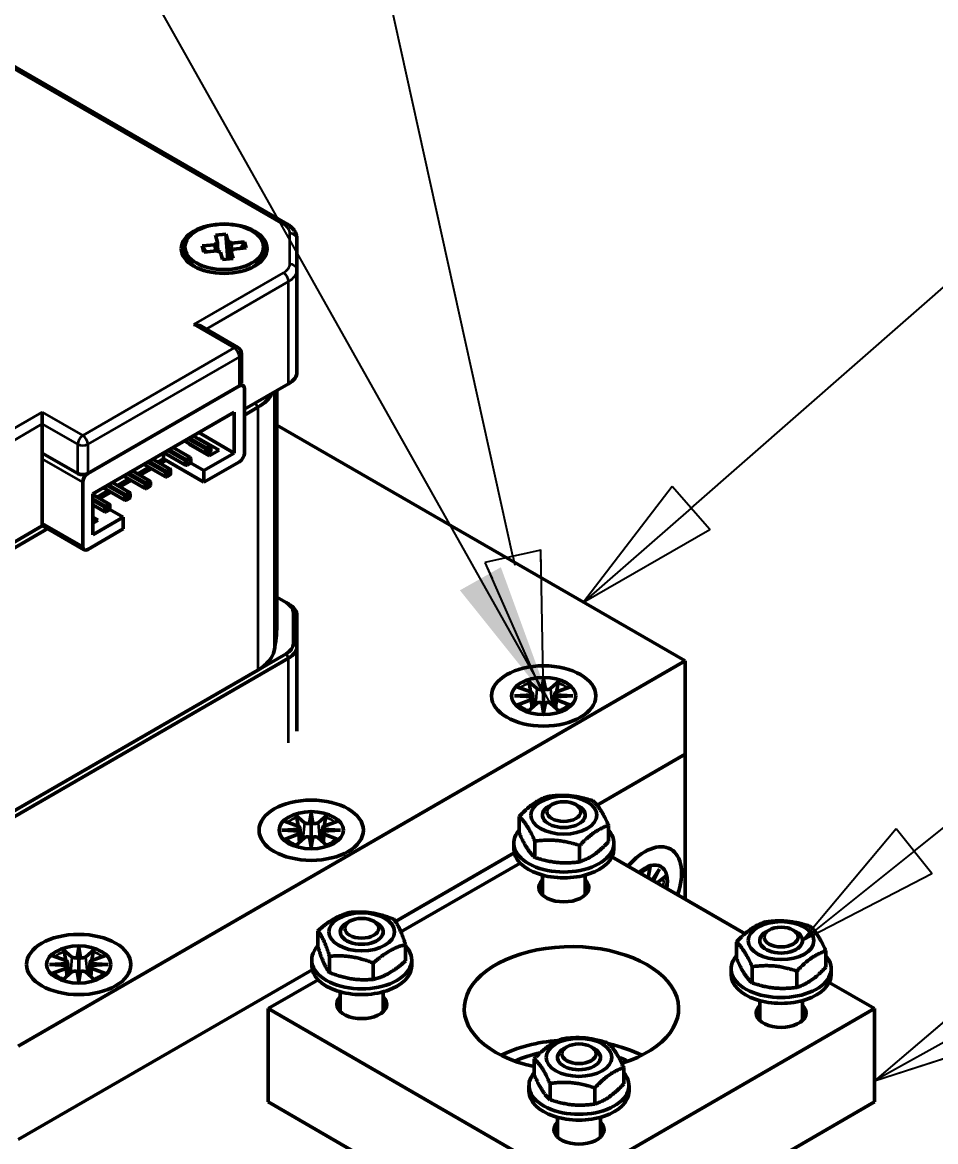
# Model space of a CAD drawing. Header units: millimetres. Extents: x -945 to 1680, y -1981 to 1188.
# Drawn here: x 1024.7 to 1088.6, y 503.5 to 581.8 of the extents above; entities that cross this region are included whole.
import ezdxf

# ---------------------------------------------------------------- set-up
doc = ezdxf.new("R2010")
doc.units = ezdxf.units.MM
doc.header["$LTSCALE"] = 4
for name, color, linetype, lineweight in [('Symbol (ISO)', 7, 'Continuous', 25), ('Visible (ISO)', 7, 'Continuous', 50), ('Visible Narrow (ISO)', 7, 'Continuous', 35)]:
    doc.layers.add(name, color=color, linetype=linetype, lineweight=lineweight)
doc.styles.add('Note Text (ISO)', font='tahoma.ttf')
doc.dimstyles.new('Default - Method 1b (ISO)$7', dxfattribs={"dimscale": 4, "dimtxt": 3.5, "dimasz": 2.5, "dimexe": 3.175, "dimexo": 0, "dimgap": 0.762, "dimtad": 1, "dimtoh": 1, "dimrnd": 1e-08, "dimtxsty": 'Note Text (ISO)', "dimcen": 0.09, "dimdle": 10, "dimclrd": 256, "dimclre": 256, "dimclrt": 256, "dimazin": 2, "dimtfac": 1, "dimtmove": 0, "dimatfit": 3, "dimfxl": 1, "dimtolj": 1, "dimlwd": -1, "dimlwe": -1, "dimarcsym": 0})

# ---------------------------------------------------------------- blocks, each defined once
blk = doc.blocks.new('Balloon5')
at = {"layer": 'Symbol (ISO)'}
for p, q in [((282.334, 154.866), (282.494, 154.866)), ((267.868, 136.961), (278.389, 146.165)), ((282.334, 144.366), (282.494, 144.366)), ((267.539, 137.338), (265.986, 135.315)), ((268.197, 136.585), (267.539, 137.338)), ((267.868, 136.961), (265.986, 135.315)), ((265.986, 135.315), (268.197, 136.585))]:
    blk.add_line(p, q, dxfattribs=at)
at = {"layer": 'Symbol (ISO)', "flags": 128}
blk.add_lwpolyline([(267.539, 137.338), (265.986, 135.315), (268.197, 136.585), (267.539, 137.338)], dxfattribs=at)
at = {"layer": 'Symbol (ISO)'}
for centre, start, end in [((282.334, 149.616), 90, 270), ((282.494, 149.616), 270, 90)]:
    blk.add_arc(centre, 5.25, start, end, dxfattribs=at)
blk.add_solid([(267.539, 137.338), (265.986, 135.315), (268.197, 136.585), (267.539, 137.338)], dxfattribs=at)
at = {"layer": 'Symbol (ISO)', "insert": (282.414, 149.653), "char_height": 3.5, "attachment_point": 5, "style": 'Note Text (ISO)'}
blk.add_mtext('007', dxfattribs=at)
blk = doc.blocks.new('Balloon12')
at = {"layer": 'Symbol (ISO)'}
for p, q in [((289.745, 142.603), (289.905, 142.603)), ((273.262, 128.166), (285.165, 134.8)), ((289.745, 132.103), (289.905, 132.103)), ((273.019, 128.603), (271.078, 126.949)), ((273.505, 127.729), (273.019, 128.603)), ((273.262, 128.166), (271.078, 126.949)), ((271.078, 126.949), (273.505, 127.729))]:
    blk.add_line(p, q, dxfattribs=at)
at = {"layer": 'Symbol (ISO)', "flags": 128}
blk.add_lwpolyline([(273.019, 128.603), (271.078, 126.949), (273.505, 127.729), (273.019, 128.603)], dxfattribs=at)
at = {"layer": 'Symbol (ISO)'}
for centre, start, end in [((289.745, 137.353), 90, 270), ((289.905, 137.353), 270, 90)]:
    blk.add_arc(centre, 5.25, start, end, dxfattribs=at)
blk.add_solid([(273.019, 128.603), (271.078, 126.949), (273.505, 127.729), (273.019, 128.603)], dxfattribs=at)
at = {"layer": 'Symbol (ISO)', "insert": (289.825, 137.39), "char_height": 3.5, "attachment_point": 5, "style": 'Note Text (ISO)'}
blk.add_mtext('006', dxfattribs=at)
blk = doc.blocks.new('Balloon14')
at = {"layer": 'Symbol (ISO)'}
for p, q in [((271.769, 130.962), (289.783, 145.397)), ((271.456, 131.353), (269.818, 129.399)), ((272.082, 130.572), (271.456, 131.353)), ((271.769, 130.962), (269.818, 129.399)), ((269.818, 129.399), (272.082, 130.572))]:
    blk.add_line(p, q, dxfattribs=at)
at = {"layer": 'Symbol (ISO)', "flags": 128}
blk.add_lwpolyline([(271.456, 131.353), (269.818, 129.399), (272.082, 130.572), (271.456, 131.353)], dxfattribs=at)
at = {"layer": 'Symbol (ISO)'}
blk.add_solid([(271.456, 131.353), (269.818, 129.399), (272.082, 130.572), (271.456, 131.353)], dxfattribs=at)
blk = doc.blocks.new('Balloon26')
at = {"layer": 'Symbol (ISO)'}
for p, q in [((264.75, 136.118), (259.706, 158.969)), ((265.238, 136.226), (264.262, 136.01)), ((265.247, 135.81), (265.238, 136.226)), ((264.262, 136.01), (264.386, 135.728)), ((264.75, 136.118), (264.785, 135.96))]:
    blk.add_line(p, q, dxfattribs=at)
at = {"layer": 'Symbol (ISO)', "flags": 128}
blk.add_lwpolyline([(264.262, 136.01), (265.289, 133.677), (265.238, 136.226), (264.262, 136.01)], dxfattribs=at)
at = {"layer": 'Symbol (ISO)'}
blk.add_solid([(264.262, 136.01), (265.289, 133.677), (265.238, 136.226), (264.262, 136.01)], dxfattribs=at)

msp = doc.modelspace()

# ---------------------------------------------------------------- linework, layer by layer
at = {"layer": 'Visible (ISO)'}
for p, q in [((1043.207, 567.692), (1020.054, 581.06)), ((1038.189, 566.923), (1038.918, 566.994)), ((1038.341, 566.405), (1038.189, 566.923)), ((1038.918, 566.994), (1039.071, 566.476)), ((1038.918, 566.994), (1039.051, 565.25)), ((1043.896, 566.647), (1043.896, 564.501)), ((1036.055, 565.778), (1036.055, 566.105)), ((1037.264, 566.17), (1038.161, 566.258)), ((1037.264, 566.17), (1037.525, 565.762)), ((1037.389, 565.749), (1037.264, 566.17)), ((1039.325, 566.372), (1040.222, 566.461)), ((1040.346, 566.039), (1039.449, 565.951)), ((1040.222, 566.461), (1039.961, 566.002)), ((1040.222, 566.461), (1040.346, 566.039)), ((1041.555, 565.778), (1041.555, 566.105)), ((1038.285, 565.837), (1037.389, 565.749)), ((1038.692, 565.215), (1038.539, 565.733)), ((1039.422, 565.287), (1038.692, 565.215)), ((1039.269, 565.805), (1039.422, 565.287)), ((1043.896, 564.501), (1043.896, 557.357)), ((1037.184, 560.555), (1039.762, 559.067)), ((1040.012, 558.634), (1040.012, 556.593)), ((1039.981, 556.491), (1040.116, 556.413)), ((1043.311, 556.54), (1040.219, 554.755)), ((1029.259, 550.265), (1039.866, 556.388)), ((1039.866, 556.388), (1029.259, 550.265)), ((1040.219, 551.694), (1040.219, 556.184)), ((1042.485, 556.063), (1042.485, 539.65)), ((1026.077, 553.735), (1026.077, 554.551)), ((1029.613, 548.836), (1039.512, 554.551)), ((1039.512, 554.551), (1039.512, 551.694)), ((1040.219, 554.347), (1041.156, 554.888)), ((1026.077, 553.735), (1026.077, 551.694)), ((1071.055, 537.156), (1042.485, 553.652)), ((1037.83, 552.209), (1036.642, 552.894)), ((1037.037, 552.714), (1036.996, 552.69)), ((1037.037, 553.122), (1039.512, 551.694)), ((1038.452, 551.898), (1037.037, 552.714)), ((1037.037, 552.714), (1037.037, 552.666)), ((1036.416, 551.392), (1035.228, 552.078)), ((1037.518, 551.668), (1036.018, 552.534)), ((1036.372, 552.33), (1036.33, 552.306)), ((1036.33, 552.306), (1037.745, 551.489)), ((1037.037, 551.946), (1037.037, 551.898)), ((1037.83, 551.791), (1037.618, 551.668)), ((1037.745, 551.489), (1038.452, 551.898)), ((1037.88, 552.122), (1037.88, 551.877)), ((1026.077, 551.694), (1026.077, 546.59)), ((1028.552, 550.265), (1026.077, 551.694)), ((1035.001, 550.576), (1033.814, 551.261)), ((1034.563, 551.285), (1034.168, 551.057)), ((1034.344, 550.955), (1034.739, 551.183)), ((1034.563, 551.694), (1034.563, 551.285)), ((1037.391, 549.652), (1034.563, 551.285)), ((1036.104, 550.852), (1034.604, 551.717)), ((1037.391, 550.469), (1036.452, 551.011)), ((1036.466, 551.306), (1036.466, 551.061)), ((1039.512, 551.694), (1037.391, 550.469)), ((1037.391, 549.652), (1039.866, 551.081)), ((1033.587, 549.759), (1032.4, 550.445)), ((1033.543, 550.697), (1032.753, 550.241)), ((1032.93, 550.139), (1033.72, 550.595)), ((1034.689, 550.035), (1033.19, 550.901)), ((1035.051, 550.489), (1035.051, 550.244)), ((1036.416, 550.974), (1036.204, 550.852)), ((1037.391, 550.469), (1037.391, 549.652)), ((1028.906, 549.652), (1028.906, 545.162)), ((1032.173, 548.943), (1030.986, 549.628)), ((1032.129, 549.88), (1031.339, 549.424)), ((1031.516, 549.322), (1032.306, 549.778)), ((1033.275, 549.219), (1031.776, 550.084)), ((1033.637, 549.673), (1033.637, 549.428)), ((1035.001, 550.158), (1034.789, 550.035)), ((1029.613, 545.978), (1029.613, 548.836)), ((1030.759, 548.126), (1029.613, 548.788)), ((1030.715, 549.064), (1029.925, 548.608)), ((1030.102, 548.506), (1030.892, 548.962)), ((1031.861, 548.402), (1030.361, 549.268)), ((1032.223, 548.856), (1032.223, 548.611)), ((1033.587, 549.341), (1033.375, 549.219)), ((1030.447, 547.586), (1029.613, 548.067)), ((1030.809, 548.04), (1030.809, 547.795)), ((1032.173, 548.525), (1031.961, 548.402)), ((1031.734, 547.203), (1029.613, 545.978)), ((1029.966, 546.999), (1029.613, 547.203)), ((1030.759, 547.708), (1030.547, 547.586)), ((1030.795, 547.745), (1031.734, 547.203)), ((1031.734, 547.203), (1031.734, 546.386)), ((1026.077, 546.59), (1020.158, 543.173)), ((1022.312, 544.008), (1026.461, 546.404)), ((1026.077, 546.625), (1029.009, 544.933)), ((1026.108, 546.608), (1026.077, 546.59)), ((1029.259, 544.957), (1031.734, 546.386)), ((1029.613, 546.795), (1029.966, 546.999)), ((1042.485, 541.608), (1043.134, 541.234)), ((1043.134, 541.234), (1043.311, 541.132)), ((1043.646, 540.519), (1043.646, 538.373)), ((1043.896, 538.169), (1043.896, 540.315)), ((1043.896, 538.169), (1043.896, 532.249)), ((1020.158, 523.985), (1043.311, 537.352)), ((1024.386, 510.212), (1071.055, 537.156)), ((1043.134, 537.659), (1041.156, 536.517)), ((1071.055, 530.624), (1071.055, 537.156)), ((1041.156, 536.517), (1022.312, 525.637)), ((1059.282, 535.347), (1060.249, 534.983)), ((1060.047, 535.789), (1060.677, 535.23)), ((1061.037, 535.186), (1061.156, 535.89)), ((1061.156, 535.89), (1061.275, 535.186)), ((1061.156, 535.89), (1061.156, 535.108)), ((1062.264, 535.789), (1061.634, 535.23)), ((1063.03, 535.347), (1062.062, 534.983)), ((1059.106, 534.707), (1060.326, 534.776)), ((1060.326, 534.638), (1059.106, 534.707)), ((1060.367, 534.867), (1060.461, 533.992)), ((1060.367, 534.566), (1060.432, 533.966)), ((1061.156, 535.108), (1061.156, 534.005)), ((1061.945, 534.867), (1061.851, 533.992)), ((1061.945, 534.566), (1061.88, 533.966)), ((1061.986, 534.776), (1063.206, 534.707)), ((1063.206, 534.707), (1061.986, 534.638)), ((1059.282, 534.067), (1060.249, 534.431)), ((1060.047, 533.625), (1060.677, 534.184)), ((1061.156, 533.523), (1061.037, 534.228)), ((1061.275, 534.228), (1061.156, 533.523)), ((1061.156, 533.523), (1061.156, 534.005)), ((1062.264, 533.625), (1061.634, 534.184)), ((1063.03, 534.067), (1062.062, 534.431)), ((1071.055, 530.624), (1064.892, 527.066)), ((1064.892, 527.066), (1071.055, 530.624)), ((1071.055, 520.5), (1071.055, 530.624)), ((1061.726, 527.111), (1061.509, 526.986)), ((1063.413, 527.111), (1063.63, 526.986)), ((1043.018, 525.957), (1043.986, 525.593)), ((1043.784, 526.399), (1044.414, 525.841)), ((1044.774, 525.796), (1044.892, 526.501)), ((1044.892, 526.501), (1045.011, 525.796)), ((1044.892, 526.501), (1044.892, 525.719)), ((1046.001, 526.399), (1045.371, 525.841)), ((1046.767, 525.957), (1045.799, 525.593)), ((1059.439, 525.135), (1059.439, 526.269)), ((1061.069, 526.374), (1061.069, 526.374)), ((1064.069, 526.374), (1064.069, 526.374)), ((1042.842, 525.317), (1044.063, 525.386)), ((1044.063, 525.249), (1042.842, 525.317)), ((1044.104, 525.477), (1044.198, 524.602)), ((1044.104, 525.176), (1044.168, 524.576)), ((1044.892, 525.719), (1044.892, 524.615)), ((1045.681, 525.477), (1045.587, 524.602)), ((1045.681, 525.176), (1045.617, 524.576)), ((1045.722, 525.386), (1046.942, 525.317)), ((1046.942, 525.317), (1045.722, 525.249)), ((1065.699, 524.518), (1065.699, 525.652)), ((1043.018, 524.677), (1043.986, 525.041)), ((1043.784, 524.235), (1044.414, 524.794)), ((1044.892, 524.134), (1044.774, 524.838)), ((1045.011, 524.838), (1044.892, 524.134)), ((1044.892, 524.134), (1044.892, 524.615)), ((1046.001, 524.235), (1045.371, 524.794)), ((1046.767, 524.677), (1045.799, 525.041)), ((1059.069, 524.414), (1059.069, 524.006)), ((1060.541, 523.416), (1060.541, 524.55)), ((1066.069, 524.414), (1066.069, 524.006)), ((1059.103, 523.724), (1050.797, 518.928)), ((1050.797, 518.928), (1059.103, 523.724)), ((1063.672, 523.107), (1063.672, 524.242)), ((1059.512, 523.022), (1051.171, 518.206)), ((1075.248, 518.079), (1065.937, 523.455)), ((1061.069, 520.796), (1061.069, 522.18)), ((1064.069, 520.796), (1064.069, 522.18)), ((1068.61, 522.77), (1068.48, 521.987)), ((1068.748, 521.832), (1069.252, 522.602)), ((1069.252, 522.602), (1068.837, 521.78)), ((1069.718, 522.13), (1069.105, 521.626)), ((1047.583, 518.946), (1047.366, 518.821)), ((1049.271, 518.946), (1049.488, 518.821)), ((1045.363, 517.143), (1045.363, 518.277)), ((1046.927, 518.209), (1046.927, 518.209)), ((1049.927, 518.209), (1049.927, 518.209)), ((1076.928, 518.334), (1076.711, 518.209)), ((1078.616, 518.334), (1078.833, 518.209)), ((1074.642, 516.358), (1074.642, 517.492)), ((1076.272, 517.596), (1076.272, 517.596)), ((1079.272, 517.596), (1079.272, 517.596)), ((1026.755, 516.567), (1027.723, 516.204)), ((1027.52, 517.01), (1028.15, 516.451)), ((1028.51, 516.407), (1028.629, 517.111)), ((1028.629, 517.111), (1028.748, 516.407)), ((1028.629, 517.111), (1028.629, 516.329)), ((1029.738, 517.01), (1029.107, 516.451)), ((1030.503, 516.567), (1029.535, 516.204)), ((1051.491, 516.18), (1051.491, 517.315)), ((1080.902, 515.741), (1080.902, 516.875)), ((1026.579, 515.927), (1027.799, 515.996)), ((1027.799, 515.859), (1026.579, 515.927)), ((1027.84, 516.087), (1027.934, 515.212)), ((1027.84, 515.786), (1027.905, 515.186)), ((1028.629, 516.329), (1028.629, 515.226)), ((1029.418, 516.087), (1029.324, 515.212)), ((1029.418, 515.786), (1029.353, 515.186)), ((1029.459, 515.996), (1030.679, 515.927)), ((1030.679, 515.927), (1029.459, 515.859)), ((1044.927, 516.249), (1044.927, 515.841)), ((1046.173, 515.37), (1046.173, 516.505)), ((1049.237, 514.889), (1049.237, 516.023)), ((1051.927, 516.249), (1051.927, 515.841)), ((1075.744, 514.638), (1075.744, 515.773)), ((1044.961, 515.559), (1024.386, 503.68)), ((1024.386, 503.68), (1044.961, 515.559)), ((1026.755, 515.287), (1027.723, 515.651)), ((1027.52, 514.845), (1028.15, 515.404)), ((1028.629, 514.744), (1028.51, 515.448)), ((1028.748, 515.448), (1028.629, 514.744)), ((1028.629, 514.744), (1028.629, 515.226)), ((1029.738, 514.845), (1029.107, 515.404)), ((1030.503, 515.287), (1029.535, 515.651)), ((1074.272, 515.637), (1074.272, 515.228)), ((1078.874, 514.33), (1078.874, 515.464)), ((1081.272, 515.637), (1081.272, 515.228)), ((1045.37, 514.857), (1041.886, 512.846)), ((1084.313, 512.846), (1081.14, 514.678)), ((1046.927, 512.631), (1046.927, 514.015)), ((1049.927, 512.631), (1049.927, 514.015)), ((1041.886, 512.846), (1063.1, 500.598)), ((1041.886, 506.314), (1041.886, 512.846)), ((1063.1, 500.598), (1084.313, 512.846)), ((1076.272, 512.019), (1076.272, 513.403)), ((1079.272, 512.019), (1079.272, 513.403)), ((1084.313, 506.314), (1084.313, 512.846)), ((1062.786, 510.169), (1062.569, 510.044)), ((1064.474, 510.169), (1064.691, 510.044)), ((1060.5, 508.193), (1060.5, 509.327)), ((1062.13, 509.431), (1062.13, 509.431)), ((1065.13, 509.431), (1065.13, 509.431)), ((1066.76, 507.576), (1066.76, 508.71)), ((1060.13, 507.472), (1060.13, 507.063)), ((1061.602, 506.474), (1061.602, 507.608)), ((1064.732, 506.165), (1064.732, 507.299)), ((1067.13, 507.472), (1067.13, 507.063)), ((1041.886, 506.314), (1063.1, 494.066)), ((1063.1, 494.066), (1084.313, 506.314)), ((1062.13, 503.854), (1062.13, 505.238)), ((1065.13, 503.854), (1065.13, 505.238))]:
    msp.add_line(p, q, dxfattribs=at)
for centre, radius, start, end in [((1039.512, 558.634), 0.5, 0, 60), ((1037.78, 552.122), 0.1, 0, 60), ((1037.78, 551.877), 0.1, 300, 0), ((1036.366, 551.306), 0.1, 0, 60), ((1036.366, 551.061), 0.1, 300, 0), ((1037.568, 551.755), 0.1, 240, 300), ((1034.951, 550.489), 0.1, 0, 60), ((1034.951, 550.244), 0.1, 300, 0), ((1036.154, 550.938), 0.1, 240, 300), ((1033.537, 549.673), 0.1, 0, 60), ((1033.537, 549.428), 0.1, 300, 0), ((1034.739, 550.122), 0.1, 240, 300), ((1032.123, 548.856), 0.1, 0, 60), ((1033.325, 549.305), 0.1, 240, 300), ((1030.709, 548.04), 0.1, 0, 60), ((1031.911, 548.489), 0.1, 240, 300), ((1032.123, 548.611), 0.1, 300, 0), ((1030.497, 547.672), 0.1, 240, 300), ((1030.709, 547.795), 0.1, 300, 0)]:
    msp.add_arc(centre, radius, start, end, dxfattribs=at)
for centre, major_axis in [((1038.805, 565.982), (-3, 0)), ((1038.805, 566.105), (-2.75, 0)), ((1061.156, 534.707), (-3.65, 0)), ((1061.156, 534.707), (2.25, 0)), ((1062.569, 526.374), (-2.3, 0)), ((1044.892, 525.317), (-3.65, 0)), ((1062.569, 526.624), (-1.193, 0)), ((1044.892, 525.317), (2.25, 0)), ((1048.427, 518.209), (-2.3, 0)), ((1048.427, 518.459), (-1.193, 0)), ((1077.772, 517.596), (-2.3, 0)), ((1077.772, 517.847), (-1.193, 0)), ((1028.629, 515.927), (-3.65, 0)), ((1028.629, 515.927), (2.25, 0)), ((1063.63, 509.431), (-2.3, 0)), ((1063.63, 509.682), (-1.193, 0))]:
    msp.add_ellipse(centre, major_axis=major_axis, ratio=0.57735, dxfattribs=at)
for centre, major_axis, ratio, start_param, end_param in [((1038.805, 566.105), (-0.697, 0), 0.57735, 5.440907, 5.891701), ((1038.805, 566.105), (-0.697, 0), 0.57735, 3.870111, 4.320905), ((1038.805, 566.105), (0.697, 0), 0.57735, 5.440907, 5.891701), ((1038.805, 565.778), (-2.75, 0), 0.57735, 0, 0.740918), ((1038.805, 566.105), (0.697, 0), 0.57735, 3.870111, 4.320905), ((1038.805, 565.778), (2.75, 0), 0.57735, 5.542267, 6.283185), ((1036.684, 560.267), (0.707, 0), 0.57735, 0.785398, 1.570796), ((1041.896, 557.357), (2, 0), 0.57735, 5.497787, 6.283185), ((1039.512, 556.593), (0.5, 0), 0.57735, 5.497787, 6.283185), ((1039.866, 555.98), (0.25, 0.433), 0.57735, 5.497787, 7.068583), ((1038.328, 556.521), (4, 0), 0.57735, 5.497787, 6.003148), ((1039.866, 551.489), (0.25, 0.433), 0.57735, 3.926991, 5.497787), ((1028.906, 550.469), (-0.5, 0), 0.57735, 0.785398, 2.356194), ((1029.259, 549.856), (-0.25, -0.433), 0.57735, 3.926991, 5.497787), ((1029.259, 545.366), (-0.25, -0.433), 0.57735, 5.497787, 7.068583), ((1041.896, 540.519), (1.75, 0), 0.57735, 0, 0.785398), ((1041.896, 540.315), (2, 0), 0.57735, 0, 0.785398), ((1016.885, 539.65), (25.6, 0), 0.57735, 6.162592, 6.283185), ((1038.328, 538.15), (4, 0), 0.57735, 5.497787, 6.162592), ((1041.896, 538.373), (1.75, 0), 0.57735, 5.497787, 6.283185), ((1041.896, 538.169), (2, 0), 0.57735, 5.497787, 6.283185), ((1060.107, 534.857), (0.26, 0), 0.57735, 5.708993, 7.276863), ((1060.107, 534.557), (0.26, 0), 0.57735, 5.289508, 6.857378), ((1060.111, 535.013), (-0.022, 0.48), 0.494826, 3.80203, 4.171038), ((1060.896, 535.312), (0.26, 0), 0.57735, 3.718711, 5.286581), ((1060.932, 535.488), (0.228, -0.377), 0.211826, 5.500166, 6.238981), ((1061.38, 535.488), (0.228, 0.377), 0.211826, 3.185797, 3.924612), ((1061.416, 535.312), (0.26, 0), 0.57735, 4.138197, 5.706067), ((1062.204, 534.857), (-0.26, 0), 0.57735, 5.289508, 6.857378), ((1062.204, 534.557), (-0.26, 0), 0.57735, 5.708993, 7.276863), ((1062.201, 535.013), (-0.022, -0.48), 0.494826, 5.25374, 5.622748), ((1060.896, 534.102), (-0.26, 0), 0.57735, 4.138197, 5.706067), ((1060.932, 534.281), (-0.236, 0.354), 0.140064, 3.730176, 4.468991), ((1061.38, 534.281), (-0.236, -0.354), 0.140064, 4.955786, 5.694601), ((1061.416, 534.102), (-0.26, 0), 0.57735, 3.718711, 5.286581), ((1062.569, 526.374), (-1.5, 0), 0.57735, 5.484474, 10.223489), ((1062.569, 526.374), (-1.5, 0), 0.57735, 5.497787, 10.210176), ((1043.844, 525.467), (0.26, 0), 0.57735, 5.708993, 7.276863), ((1043.844, 525.167), (0.26, 0), 0.57735, 5.289508, 6.857378), ((1043.847, 525.624), (-0.022, 0.48), 0.494826, 3.80203, 4.171038), ((1044.632, 525.923), (0.26, 0), 0.57735, 3.718711, 5.286581), ((1044.668, 526.098), (0.228, -0.377), 0.211826, 5.500166, 6.238981), ((1045.116, 526.098), (0.228, 0.377), 0.211826, 3.185797, 3.924612), ((1045.153, 525.923), (0.26, 0), 0.57735, 4.138197, 5.706067), ((1045.941, 525.467), (-0.26, 0), 0.57735, 5.289508, 6.857378), ((1045.941, 525.167), (-0.26, 0), 0.57735, 5.708993, 7.276863), ((1045.937, 525.624), (-0.022, -0.48), 0.494826, 5.25374, 5.622748), ((1062.569, 524.414), (-3.5, 0), 0.57735, 5.819318, 9.888645), ((1044.632, 524.712), (-0.26, 0), 0.57735, 4.138197, 5.706067), ((1044.668, 524.891), (-0.236, 0.354), 0.140064, 3.730176, 4.468991), ((1045.116, 524.891), (-0.236, -0.354), 0.140064, 4.955786, 5.694601), ((1045.153, 524.712), (-0.26, 0), 0.57735, 3.718711, 5.286581), ((1068.227, 520.826), (1.825, 3.161), 0.57735, 5.027535, 7.538835), ((1062.569, 524.006), (-3.5, 0), 0.57735, 0, 3.141593), ((1068.227, 520.826), (1.125, 1.949), 0.57735, 5.239243, 7.327127), ((1062.569, 521.317), (1.75, 0), 0.57735, 2.600493, 6.824285), ((1048.427, 518.209), (-1.5, 0), 0.57735, 5.497787, 10.210176), ((1048.427, 518.209), (-1.5, 0), 0.57735, 5.484474, 10.223489), ((1077.772, 517.596), (-1.5, 0), 0.57735, 5.484474, 10.223489), ((1077.772, 517.596), (-1.5, 0), 0.57735, 5.497787, 10.210176), ((1048.427, 516.249), (-3.5, 0), 0.57735, 5.77873, 9.929233), ((1063.1, 512.846), (-7.5, 0), 0.57735, 2.058882, 7.499992), ((1027.58, 516.078), (0.26, 0), 0.57735, 5.708993, 7.276863), ((1027.58, 515.777), (0.26, 0), 0.57735, 5.289508, 6.857378), ((1027.584, 516.234), (-0.022, 0.48), 0.494826, 3.80203, 4.171038), ((1028.369, 516.533), (0.26, 0), 0.57735, 3.718711, 5.286581), ((1028.405, 516.708), (0.228, -0.377), 0.211826, 5.500166, 6.238981), ((1028.853, 516.708), (0.228, 0.377), 0.211826, 3.185797, 3.924612), ((1028.889, 516.533), (0.26, 0), 0.57735, 4.138197, 5.706067), ((1029.677, 516.078), (-0.26, 0), 0.57735, 5.289508, 6.857378), ((1029.677, 515.777), (-0.26, 0), 0.57735, 5.708993, 7.276863), ((1029.674, 516.234), (-0.022, -0.48), 0.494826, 5.25374, 5.622748), ((1048.427, 515.841), (-3.5, 0), 0.57735, 0, 3.141593), ((1077.772, 515.637), (-3.5, 0), 0.57735, 5.819318, 9.888645), ((1028.369, 515.322), (-0.26, 0), 0.57735, 4.138197, 5.706067), ((1028.405, 515.501), (-0.236, 0.354), 0.140064, 3.730176, 4.468991), ((1028.853, 515.501), (-0.236, -0.354), 0.140064, 4.955786, 5.694601), ((1028.889, 515.322), (-0.26, 0), 0.57735, 3.718711, 5.286581), ((1077.772, 515.228), (-3.5, 0), 0.57735, 0, 3.141593), ((1048.427, 513.152), (1.75, 0), 0.57735, 2.600493, 6.824285), ((1077.772, 512.539), (1.75, 0), 0.57735, 2.600493, 6.824285), ((1063.1, 506.314), (-7.5, 0), 0.57735, 4.833575, 5.428678), ((1063.1, 506.314), (-7.5, 0), 0.57735, 3.9961, 4.355112), ((1063.1, 506.314), (6.333, 0), 0.57735, 1.922374, 2.246016), ((1063.63, 509.431), (-1.5, 0), 0.57735, 5.484474, 10.223489), ((1063.63, 509.431), (-1.5, 0), 0.57735, 5.497787, 10.210176), ((1063.1, 506.314), (6.333, 0), 0.57735, 0.895577, 1.021127), ((1063.63, 507.472), (-3.5, 0), 0.57735, 5.819318, 9.888645), ((1063.63, 507.063), (-3.5, 0), 0.57735, 0, 3.141593), ((1063.63, 504.374), (1.75, 0), 0.57735, 2.600493, 6.824285)]:
    msp.add_ellipse(centre, major_axis=major_axis, ratio=ratio, start_param=start_param, end_param=end_param, dxfattribs=at)
for points, knots in [([(1043.896, 566.647), (1043.896, 566.738), (1043.884, 566.828), (1043.836, 567.001), (1043.802, 567.084), (1043.716, 567.236), (1043.665, 567.307), (1043.551, 567.436), (1043.488, 567.494), (1043.354, 567.601), (1043.282, 567.649), (1043.207, 567.692)], [2.3561945, 2.3561945, 2.3561945, 2.3561945, 2.5132742, 2.5132742, 2.6703538, 2.6703538, 2.8274334, 2.8274334, 2.984513, 2.984513, 3.1415927, 3.1415927, 3.1415927, 3.1415927]), ([(1060.047, 535.789), (1060.061, 535.777), (1060.077, 535.757), (1060.101, 535.718), (1060.114, 535.692), (1060.129, 535.648), (1060.135, 535.625), (1060.139, 535.604)], [0.03061008, 0.03061008, 0.03061008, 0.03061008, 0.03823499, 0.03823499, 0.0458563, 0.0458563, 0.05210472, 0.05210472, 0.05210472, 0.05210472]), ([(1062.172, 535.604), (1062.176, 535.625), (1062.183, 535.648), (1062.198, 535.692), (1062.211, 535.718), (1062.235, 535.757), (1062.251, 535.777), (1062.264, 535.789)], [0.07019749, 0.07019749, 0.07019749, 0.07019749, 0.07644591, 0.07644591, 0.08406722, 0.08406722, 0.09169213, 0.09169213, 0.09169213, 0.09169213]), ([(1059.282, 534.067), (1059.303, 534.075), (1059.328, 534.079), (1059.369, 534.077), (1059.391, 534.071), (1059.413, 534.057), (1059.42, 534.052), (1059.426, 534.046)], [0.03061008, 0.03061008, 0.03061008, 0.03061008, 0.03823499, 0.03823499, 0.0458563, 0.0458563, 0.04902162, 0.04902162, 0.04902162, 0.04902162]), ([(1060.088, 533.661), (1060.039, 533.678), (1059.992, 533.696), (1059.892, 533.738), (1059.841, 533.763), (1059.742, 533.814), (1059.696, 533.841), (1059.608, 533.897), (1059.568, 533.926), (1059.492, 533.985), (1059.457, 534.015), (1059.426, 534.046)], [1.3346603, 1.3346603, 1.3346603, 1.3346603, 1.4194106, 1.4194106, 1.5200351, 1.5200351, 1.6206596, 1.6206596, 1.7212841, 1.7212841, 1.8219086, 1.8219086, 1.8219086, 1.8219086]), ([(1062.886, 534.046), (1062.854, 534.015), (1062.82, 533.985), (1062.744, 533.926), (1062.703, 533.897), (1062.616, 533.841), (1062.569, 533.814), (1062.471, 533.763), (1062.419, 533.738), (1062.32, 533.696), (1062.273, 533.678), (1062.224, 533.661)], [6.032073, 6.032073, 6.032073, 6.032073, 6.1326975, 6.1326975, 6.233322, 6.233322, 6.3339465, 6.3339465, 6.434571, 6.434571, 6.5193213, 6.5193213, 6.5193213, 6.5193213]), ([(1062.886, 534.046), (1062.892, 534.052), (1062.899, 534.057), (1062.921, 534.071), (1062.943, 534.077), (1062.983, 534.079), (1063.009, 534.075), (1063.03, 534.067)], [0.0732806, 0.0732806, 0.0732806, 0.0732806, 0.07644591, 0.07644591, 0.08406722, 0.08406722, 0.09169213, 0.09169213, 0.09169213, 0.09169213]), ([(1043.784, 526.399), (1043.798, 526.387), (1043.814, 526.367), (1043.838, 526.328), (1043.85, 526.302), (1043.866, 526.258), (1043.872, 526.235), (1043.876, 526.214)], [0.03061008, 0.03061008, 0.03061008, 0.03061008, 0.03823499, 0.03823499, 0.0458563, 0.0458563, 0.05210472, 0.05210472, 0.05210472, 0.05210472]), ([(1045.909, 526.214), (1045.913, 526.235), (1045.919, 526.258), (1045.934, 526.302), (1045.947, 526.328), (1045.971, 526.367), (1045.987, 526.387), (1046.001, 526.399)], [0.07019749, 0.07019749, 0.07019749, 0.07019749, 0.07644591, 0.07644591, 0.08406722, 0.08406722, 0.09169213, 0.09169213, 0.09169213, 0.09169213]), ([(1043.018, 524.677), (1043.04, 524.685), (1043.065, 524.69), (1043.105, 524.688), (1043.127, 524.681), (1043.15, 524.667), (1043.156, 524.662), (1043.162, 524.656)], [0.03061008, 0.03061008, 0.03061008, 0.03061008, 0.03823499, 0.03823499, 0.0458563, 0.0458563, 0.04902162, 0.04902162, 0.04902162, 0.04902162]), ([(1043.824, 524.271), (1043.776, 524.288), (1043.729, 524.306), (1043.629, 524.349), (1043.577, 524.373), (1043.479, 524.424), (1043.432, 524.451), (1043.345, 524.507), (1043.304, 524.536), (1043.229, 524.595), (1043.194, 524.625), (1043.162, 524.656)], [1.3346603, 1.3346603, 1.3346603, 1.3346603, 1.4194106, 1.4194106, 1.5200351, 1.5200351, 1.6206596, 1.6206596, 1.7212841, 1.7212841, 1.8219086, 1.8219086, 1.8219086, 1.8219086]), ([(1046.623, 524.656), (1046.591, 524.625), (1046.556, 524.595), (1046.481, 524.536), (1046.44, 524.507), (1046.352, 524.451), (1046.306, 524.424), (1046.208, 524.373), (1046.156, 524.349), (1046.056, 524.306), (1046.009, 524.288), (1045.961, 524.271)], [6.032073, 6.032073, 6.032073, 6.032073, 6.1326975, 6.1326975, 6.233322, 6.233322, 6.3339465, 6.3339465, 6.434571, 6.434571, 6.5193213, 6.5193213, 6.5193213, 6.5193213]), ([(1046.623, 524.656), (1046.629, 524.662), (1046.635, 524.667), (1046.658, 524.681), (1046.68, 524.688), (1046.72, 524.69), (1046.745, 524.685), (1046.767, 524.677)], [0.0732806, 0.0732806, 0.0732806, 0.0732806, 0.07644591, 0.07644591, 0.08406722, 0.08406722, 0.09169213, 0.09169213, 0.09169213, 0.09169213]), ([(1067.907, 522.318), (1067.929, 522.336), (1067.951, 522.353), (1068.02, 522.405), (1068.067, 522.437), (1068.16, 522.497), (1068.207, 522.524), (1068.299, 522.572), (1068.344, 522.593), (1068.434, 522.628), (1068.477, 522.643), (1068.52, 522.655)], [2.9426958, 2.9426958, 2.9426958, 2.9426958, 2.9902069, 2.9902069, 3.0908314, 3.0908314, 3.1914559, 3.1914559, 3.2920804, 3.2920804, 3.392705, 3.392705, 3.392705, 3.392705]), ([(1068.61, 522.77), (1068.606, 522.747), (1068.597, 522.723), (1068.575, 522.689), (1068.559, 522.673), (1068.535, 522.661), (1068.528, 522.658), (1068.52, 522.655)], [0.03061008, 0.03061008, 0.03061008, 0.03061008, 0.03823499, 0.03823499, 0.0458563, 0.0458563, 0.04902162, 0.04902162, 0.04902162, 0.04902162]), ([(1027.52, 517.01), (1027.534, 516.997), (1027.55, 516.978), (1027.574, 516.939), (1027.587, 516.912), (1027.602, 516.869), (1027.609, 516.845), (1027.613, 516.824)], [0.03061008, 0.03061008, 0.03061008, 0.03061008, 0.03823499, 0.03823499, 0.0458563, 0.0458563, 0.05210472, 0.05210472, 0.05210472, 0.05210472]), ([(1029.645, 516.824), (1029.649, 516.845), (1029.656, 516.869), (1029.671, 516.912), (1029.684, 516.939), (1029.708, 516.978), (1029.724, 516.997), (1029.738, 517.01)], [0.07019749, 0.07019749, 0.07019749, 0.07019749, 0.07644591, 0.07644591, 0.08406722, 0.08406722, 0.09169213, 0.09169213, 0.09169213, 0.09169213]), ([(1026.755, 515.287), (1026.776, 515.295), (1026.801, 515.3), (1026.842, 515.298), (1026.864, 515.291), (1026.886, 515.277), (1026.893, 515.272), (1026.899, 515.266)], [0.03061008, 0.03061008, 0.03061008, 0.03061008, 0.03823499, 0.03823499, 0.0458563, 0.0458563, 0.04902162, 0.04902162, 0.04902162, 0.04902162]), ([(1027.561, 514.881), (1027.512, 514.898), (1027.465, 514.917), (1027.366, 514.959), (1027.314, 514.983), (1027.215, 515.035), (1027.169, 515.062), (1027.082, 515.117), (1027.041, 515.146), (1026.965, 515.205), (1026.93, 515.236), (1026.899, 515.267)], [1.3346603, 1.3346603, 1.3346603, 1.3346603, 1.4194106, 1.4194106, 1.5200351, 1.5200351, 1.6206596, 1.6206596, 1.7212841, 1.7212841, 1.8219086, 1.8219086, 1.8219086, 1.8219086]), ([(1030.359, 515.267), (1030.328, 515.236), (1030.293, 515.205), (1030.217, 515.146), (1030.176, 515.117), (1030.089, 515.062), (1030.042, 515.035), (1029.944, 514.983), (1029.892, 514.959), (1029.793, 514.917), (1029.746, 514.898), (1029.697, 514.881)], [6.032073, 6.032073, 6.032073, 6.032073, 6.1326975, 6.1326975, 6.233322, 6.233322, 6.3339465, 6.3339465, 6.434571, 6.434571, 6.5193213, 6.5193213, 6.5193213, 6.5193213]), ([(1030.359, 515.266), (1030.365, 515.272), (1030.372, 515.277), (1030.394, 515.291), (1030.416, 515.298), (1030.457, 515.3), (1030.482, 515.295), (1030.503, 515.287)], [0.0732806, 0.0732806, 0.0732806, 0.0732806, 0.07644591, 0.07644591, 0.08406722, 0.08406722, 0.09169213, 0.09169213, 0.09169213, 0.09169213])]:
    msp.add_open_spline(points, degree=3, knots=knots, dxfattribs=at)
for points, weights in [([(1038.205, 565.829), (1038.184, 566.035), (1038.161, 566.258)], [1.01808640589, 1.01616385447, 1.01316227986]), ([(1038.341, 566.405), (1038.347, 566.087), (1038.351, 565.8)], [1.01316227984, 1.01717677051, 1.01926110078]), ([(1039.091, 565.254), (1039.082, 565.797), (1039.071, 566.476)], [1.02150369832, 1.02177384624, 1.01316227986]), ([(1039.325, 566.372), (1039.265, 565.76), (1039.212, 565.266)], [1.01316227985, 1.02128630007, 1.02150581879]), ([(1039.269, 565.805), (1039.264, 565.524), (1039.259, 565.271)], [1.01316227984, 1.01714110055, 1.01922390859]), ([(1060.253, 534.982), (1060.2, 535.269), (1060.139, 535.604)], [1.01224163851, 1.01050404715, 1.00292654222]), ([(1062.172, 535.604), (1062.112, 535.269), (1062.059, 534.982)], [1.00292654222, 1.01050404715, 1.01224163851]), ([(1060.466, 533.996), (1060.463, 534.003), (1060.459, 534.01)], [1.07590937183, 1.0700953512, 1.06427568714]), ([(1061.853, 534.01), (1061.849, 534.003), (1061.845, 533.996)], [1.06427568719, 1.07009535125, 1.07590937187]), ([(1059.439, 526.269), (1060.453, 527.349), (1061.467, 527.68)], [1, 1.15470053838, 1]), ([(1061.467, 527.68), (1063.032, 527.9), (1064.597, 527.372)], [1, 1.15470053838, 1]), ([(1064.597, 527.372), (1065.148, 526.886), (1065.699, 525.652)], [1, 1.15470053838, 1]), ([(1043.989, 525.592), (1043.937, 525.879), (1043.876, 526.214)], [1.01224163851, 1.01050404715, 1.00292654222]), ([(1045.909, 526.214), (1045.848, 525.879), (1045.796, 525.592)], [1.00292654222, 1.01050404715, 1.01224163851]), ([(1060.541, 524.55), (1059.99, 525.784), (1059.439, 526.269)], [1, 1.15470053838, 1]), ([(1065.699, 525.652), (1064.686, 525.321), (1063.672, 524.242)], [1, 1.15470053838, 1]), ([(1044.203, 524.607), (1044.199, 524.613), (1044.196, 524.62)], [1.07590937183, 1.0700953512, 1.06427568714]), ([(1045.589, 524.62), (1045.585, 524.613), (1045.582, 524.607)], [1.06427568719, 1.07009535125, 1.07590937187]), ([(1059.439, 525.135), (1059.99, 523.901), (1060.541, 523.416)], [1, 1.15470053838, 1]), ([(1063.672, 524.242), (1062.107, 524.77), (1060.541, 524.55)], [1, 1.15470053838, 1]), ([(1063.672, 523.107), (1064.686, 523.439), (1065.699, 524.518)], [1, 1.15470053838, 1]), ([(1060.541, 523.416), (1062.107, 522.887), (1063.672, 523.107)], [1, 1.15470053838, 1]), ([(1045.363, 518.277), (1046.49, 519.297), (1047.617, 519.569)], [1, 1.15470053838, 1]), ([(1047.617, 519.569), (1049.149, 519.702), (1050.681, 519.087)], [1, 1.15470053838, 1]), ([(1050.681, 519.087), (1051.086, 518.575), (1051.491, 517.315)], [1, 1.15470053838, 1]), ([(1074.642, 517.492), (1075.656, 518.572), (1076.67, 518.903)], [1, 1.15470053838, 1]), ([(1076.67, 518.903), (1078.235, 519.123), (1079.8, 518.594)], [1, 1.15470053838, 1]), ([(1046.173, 516.505), (1045.768, 517.765), (1045.363, 518.277)], [1, 1.15470053838, 1]), ([(1079.8, 518.594), (1080.351, 518.109), (1080.902, 516.875)], [1, 1.15470053838, 1]), ([(1075.744, 515.773), (1075.193, 517.007), (1074.642, 517.492)], [1, 1.15470053838, 1]), ([(1027.726, 516.203), (1027.673, 516.49), (1027.613, 516.824)], [1.01224163851, 1.01050404715, 1.00292654222]), ([(1029.645, 516.824), (1029.585, 516.49), (1029.532, 516.203)], [1.00292654222, 1.01050404715, 1.01224163851]), ([(1045.363, 517.143), (1045.768, 515.882), (1046.173, 515.37)], [1, 1.15470053838, 1]), ([(1051.491, 517.315), (1050.364, 517.043), (1049.237, 516.023)], [1, 1.15470053838, 1]), ([(1080.902, 516.875), (1079.888, 516.544), (1078.874, 515.464)], [1, 1.15470053838, 1]), ([(1049.237, 516.023), (1047.705, 516.638), (1046.173, 516.505)], [1, 1.15470053838, 1]), ([(1049.237, 514.889), (1050.364, 515.16), (1051.491, 516.18)], [1, 1.15470053838, 1]), ([(1074.642, 516.358), (1075.193, 515.124), (1075.744, 514.638)], [1, 1.15470053838, 1]), ([(1078.874, 515.464), (1077.309, 515.993), (1075.744, 515.773)], [1, 1.15470053838, 1]), ([(1027.94, 515.217), (1027.936, 515.224), (1027.932, 515.23)], [1.07590937183, 1.0700953512, 1.06427568714]), ([(1029.326, 515.23), (1029.322, 515.224), (1029.318, 515.217)], [1.06427568719, 1.07009535125, 1.07590937187]), ([(1046.173, 515.37), (1047.705, 514.755), (1049.237, 514.889)], [1, 1.15470053838, 1]), ([(1078.874, 514.33), (1079.888, 514.661), (1080.902, 515.741)], [1, 1.15470053838, 1]), ([(1075.744, 514.638), (1077.309, 514.11), (1078.874, 514.33)], [1, 1.15470053838, 1]), ([(1060.5, 509.327), (1061.514, 510.407), (1062.528, 510.738)], [1, 1.15470053838, 1]), ([(1062.528, 510.738), (1064.093, 510.958), (1065.658, 510.429)], [1, 1.15470053838, 1]), ([(1065.658, 510.429), (1066.209, 509.944), (1066.76, 508.71)], [1, 1.15470053838, 1]), ([(1061.602, 507.608), (1061.051, 508.842), (1060.5, 509.327)], [1, 1.15470053838, 1]), ([(1060.5, 508.193), (1061.051, 506.959), (1061.602, 506.474)], [1, 1.15470053838, 1]), ([(1066.76, 508.71), (1065.746, 508.379), (1064.732, 507.299)], [1, 1.15470053838, 1]), ([(1064.732, 507.299), (1063.167, 507.828), (1061.602, 507.608)], [1, 1.15470053838, 1]), ([(1064.732, 506.165), (1065.746, 506.496), (1066.76, 507.576)], [1, 1.15470053838, 1]), ([(1061.602, 506.474), (1063.167, 505.945), (1064.732, 506.165)], [1, 1.15470053838, 1])]:
    msp.add_rational_spline(points, weights, degree=2, dxfattribs=at)
at = {"layer": 'Visible Narrow (ISO)'}
for p, q in [((1042.957, 567.668), (1019.804, 581.035)), ((1043.396, 564.909), (1043.396, 567.055)), ((1036.684, 560.675), (1042.957, 564.297)), ((1043.311, 563.684), (1037.537, 560.351)), ((1043.311, 556.54), (1043.311, 563.684)), ((1039.512, 559.042), (1036.684, 560.675)), ((1028.906, 552.918), (1039.512, 559.042)), ((1039.866, 558.43), (1029.259, 552.306)), ((1039.866, 556.388), (1039.866, 558.43)), ((1042.299, 555.956), (1042.299, 537.872)), ((1040.98, 555.194), (1041.156, 554.888)), ((1019.804, 550.929), (1026.077, 554.551)), ((1026.077, 554.551), (1028.906, 552.918)), ((1041.156, 554.888), (1041.156, 536.517)), ((1026.077, 553.735), (1020.158, 550.317)), ((1028.552, 552.306), (1026.077, 553.735)), ((1037.497, 551.714), (1036.047, 552.551)), ((1037.497, 551.959), (1036.26, 552.673)), ((1037.568, 552.081), (1036.401, 552.755)), ((1037.78, 552.204), (1036.613, 552.877)), ((1028.552, 550.265), (1028.552, 552.306)), ((1029.259, 552.306), (1029.259, 550.265)), ((1036.083, 551.142), (1034.845, 551.857)), ((1036.154, 551.265), (1034.987, 551.939)), ((1036.366, 551.387), (1035.199, 552.061)), ((1037.497, 551.714), (1037.497, 551.959)), ((1037.568, 552.081), (1037.78, 552.204)), ((1037.851, 552.081), (1037.638, 551.959)), ((1037.638, 551.959), (1037.638, 551.714)), ((1037.638, 551.714), (1037.851, 551.836)), ((1037.851, 551.836), (1037.851, 552.081)), ((1028.906, 549.652), (1026.077, 551.285)), ((1034.669, 550.326), (1033.431, 551.04)), ((1034.739, 550.448), (1033.573, 551.122)), ((1034.951, 550.571), (1033.785, 551.244)), ((1036.083, 550.897), (1034.633, 551.734)), ((1036.083, 550.897), (1036.083, 551.142)), ((1036.154, 551.265), (1036.366, 551.387)), ((1036.436, 551.265), (1036.224, 551.142)), ((1036.224, 551.142), (1036.224, 550.897)), ((1036.224, 550.897), (1036.436, 551.02)), ((1036.436, 551.02), (1036.436, 551.265)), ((1033.254, 549.509), (1032.017, 550.224)), ((1033.325, 549.632), (1032.158, 550.306)), ((1033.537, 549.754), (1032.371, 550.428)), ((1034.669, 550.081), (1033.219, 550.918)), ((1034.669, 550.081), (1034.669, 550.326)), ((1034.739, 550.448), (1034.951, 550.571)), ((1035.022, 550.448), (1034.81, 550.326)), ((1034.81, 550.326), (1034.81, 550.081)), ((1034.81, 550.081), (1035.022, 550.203)), ((1035.022, 550.203), (1035.022, 550.448)), ((1031.911, 548.815), (1030.744, 549.489)), ((1032.123, 548.938), (1030.956, 549.611)), ((1033.254, 549.264), (1031.805, 550.101)), ((1033.254, 549.264), (1033.254, 549.509)), ((1033.325, 549.632), (1033.537, 549.754)), ((1033.608, 549.632), (1033.396, 549.509)), ((1033.396, 549.509), (1033.396, 549.264)), ((1033.608, 549.387), (1033.608, 549.632)), ((1030.709, 548.121), (1029.613, 548.754)), ((1031.84, 548.448), (1030.391, 549.285)), ((1031.84, 548.693), (1030.603, 549.407)), ((1031.84, 548.448), (1031.84, 548.693)), ((1031.911, 548.815), (1032.123, 548.938)), ((1032.194, 548.815), (1031.982, 548.693)), ((1031.982, 548.693), (1031.982, 548.448)), ((1032.194, 548.57), (1032.194, 548.815)), ((1033.396, 549.264), (1033.608, 549.387)), ((1030.497, 547.999), (1029.613, 548.509)), ((1030.426, 547.876), (1029.613, 548.346)), ((1030.426, 547.631), (1029.613, 548.101)), ((1030.426, 547.631), (1030.426, 547.876)), ((1030.497, 547.999), (1030.709, 548.121)), ((1030.78, 547.999), (1030.567, 547.876)), ((1030.567, 547.876), (1030.567, 547.631)), ((1030.78, 547.754), (1030.78, 547.999)), ((1031.982, 548.448), (1032.194, 548.57)), ((1030.567, 547.631), (1030.78, 547.754)), ((1026.077, 546.795), (1028.906, 545.162)), ((1043.646, 540.519), (1043.896, 540.315)), ((1043.646, 538.373), (1043.896, 538.169)), ((1043.134, 537.659), (1043.311, 537.352)), ((1043.311, 531.433), (1043.311, 537.352)), ((1060.677, 535.23), (1060.579, 534.096)), ((1061.634, 535.23), (1061.733, 534.096)), ((1060.249, 534.431), (1060.283, 533.833)), ((1062.062, 534.431), (1062.029, 533.833)), ((1044.414, 525.841), (1044.315, 524.706)), ((1045.371, 525.841), (1045.469, 524.706)), ((1043.986, 525.041), (1044.019, 524.444)), ((1045.799, 525.041), (1045.766, 524.444)), ((1028.15, 516.451), (1028.052, 515.317)), ((1029.107, 516.451), (1029.206, 515.317)), ((1027.723, 515.651), (1027.756, 515.054)), ((1029.535, 515.651), (1029.502, 515.054))]:
    msp.add_line(p, q, dxfattribs=at)
for centre, major_axis, ratio, start_param, end_param in [((1042.957, 567.259), (0.25, 0.433), 0.57735, 0, 0.785398), ((1041.896, 567.055), (1.5, 0), 0.57735, 0, 0.785398), ((1043.396, 566.647), (0.5, 0), 0.816497, 0, 1.570796), ((1041.896, 564.909), (1.5, 0), 0.57735, 5.497787, 6.283185), ((1042.957, 563.889), (-0.25, 0.433), 0.57735, 3.926991, 5.497787), ((1041.896, 564.501), (2, 0), 0.57735, 5.497787, 6.283185), ((1043.396, 564.501), (0.5, 0), 0.816497, 0, 1.570796), ((1039.512, 558.634), (0.25, 0.433), 0.57735, 0, 0.785398), ((1039.512, 558.634), (-0.25, 0.433), 0.57735, 3.926991, 5.497787), ((1039.512, 558.634), (0.5, 0), 0.57735, 5.497787, 6.283185), ((1028.906, 552.51), (-0.25, -0.433), 0.57735, 3.926991, 5.497787), ((1028.906, 552.51), (-0.25, 0.433), 0.57735, 3.926991, 5.497787), ((1028.906, 552.51), (-0.5, 0), 0.57735, 0.785398, 2.356194), ((1037.568, 552), (0.05, 0.0866), 0.57735, 0.785398, 2.356194), ((1037.568, 552), (-0.1, 0), 0.57735, 0.785398, 2.356194), ((1037.568, 552), (-0.05, 0.0866), 0.57735, 3.926991, 5.497787), ((1037.78, 552.122), (0.05, 0.0866), 0.57735, 0, 0.785398), ((1037.78, 552.122), (-0.05, 0.0866), 0.57735, 3.926991, 5.497787), ((1037.78, 551.877), (0.05, -0.0866), 0.57735, 0, 0.785398), ((1037.78, 552.122), (0.1, 0), 0.57735, 5.497787, 6.283185), ((1037.78, 551.877), (0.1, 0), 0.57735, 5.497787, 6.283185), ((1036.154, 551.183), (0.05, 0.0866), 0.57735, 0.785398, 2.356194), ((1036.154, 551.183), (-0.1, 0), 0.57735, 0.785398, 2.356194), ((1036.154, 551.183), (-0.05, 0.0866), 0.57735, 3.926991, 5.497787), ((1036.366, 551.306), (0.05, 0.0866), 0.57735, 0, 0.785398), ((1036.366, 551.306), (-0.05, 0.0866), 0.57735, 3.926991, 5.497787), ((1036.366, 551.061), (0.05, -0.0866), 0.57735, 0, 0.785398), ((1036.366, 551.306), (0.1, 0), 0.57735, 5.497787, 6.283185), ((1036.366, 551.061), (0.1, 0), 0.57735, 5.497787, 6.283185), ((1037.568, 551.755), (-0.05, -0.0866), 0.57735, 5.497787, 6.283185), ((1037.568, 551.755), (0.1, 0), 0.57735, 3.926991, 5.497787), ((1037.568, 551.755), (0.05, -0.0866), 0.57735, 0, 0.785398), ((1034.739, 550.367), (0.05, 0.0866), 0.57735, 0.785398, 2.356194), ((1034.739, 550.367), (-0.1, 0), 0.57735, 0.785398, 2.356194), ((1034.739, 550.367), (-0.05, 0.0866), 0.57735, 3.926991, 5.497787), ((1034.951, 550.489), (0.05, 0.0866), 0.57735, 0, 0.785398), ((1034.951, 550.489), (-0.05, 0.0866), 0.57735, 3.926991, 5.497787), ((1034.951, 550.244), (0.05, -0.0866), 0.57735, 0, 0.785398), ((1034.951, 550.489), (0.1, 0), 0.57735, 5.497787, 6.283185), ((1034.951, 550.244), (0.1, 0), 0.57735, 5.497787, 6.283185), ((1036.154, 550.938), (-0.05, -0.0866), 0.57735, 5.497787, 6.283185), ((1036.154, 550.938), (0.1, 0), 0.57735, 3.926991, 5.497787), ((1036.154, 550.938), (0.05, -0.0866), 0.57735, 0, 0.785398), ((1033.325, 549.55), (0.05, 0.0866), 0.57735, 0.785398, 2.356194), ((1033.325, 549.55), (-0.1, 0), 0.57735, 0.785398, 2.356194), ((1033.325, 549.55), (-0.05, 0.0866), 0.57735, 3.926991, 5.497787), ((1033.537, 549.673), (0.05, 0.0866), 0.57735, 0, 0.785398), ((1033.537, 549.673), (-0.05, 0.0866), 0.57735, 3.926991, 5.497787), ((1033.537, 549.673), (0.1, 0), 0.57735, 5.497787, 6.283185), ((1033.537, 549.428), (0.1, 0), 0.57735, 5.497787, 6.283185), ((1034.739, 550.122), (-0.05, -0.0866), 0.57735, 5.497787, 6.283185), ((1034.739, 550.122), (0.1, 0), 0.57735, 3.926991, 5.497787), ((1034.739, 550.122), (0.05, -0.0866), 0.57735, 0, 0.785398), ((1031.911, 548.734), (0.05, 0.0866), 0.57735, 0.785398, 2.356194), ((1031.911, 548.734), (-0.1, 0), 0.57735, 0.785398, 2.356194), ((1031.911, 548.734), (-0.05, 0.0866), 0.57735, 3.926991, 5.497787), ((1032.123, 548.856), (0.05, 0.0866), 0.57735, 0, 0.785398), ((1032.123, 548.856), (-0.05, 0.0866), 0.57735, 3.926991, 5.497787), ((1032.123, 548.856), (0.1, 0), 0.57735, 5.497787, 6.283185), ((1033.325, 549.305), (-0.05, -0.0866), 0.57735, 5.497787, 6.283185), ((1033.325, 549.305), (0.1, 0), 0.57735, 3.926991, 5.497787), ((1033.325, 549.305), (0.05, -0.0866), 0.57735, 0, 0.785398), ((1033.537, 549.428), (0.05, -0.0866), 0.57735, 0, 0.785398), ((1030.497, 547.917), (0.05, 0.0866), 0.57735, 0.785398, 2.356194), ((1030.497, 547.917), (-0.1, 0), 0.57735, 0.785398, 2.356194), ((1030.497, 547.917), (-0.05, 0.0866), 0.57735, 3.926991, 5.497787), ((1030.709, 548.04), (0.05, 0.0866), 0.57735, 0, 0.785398), ((1030.709, 548.04), (-0.05, 0.0866), 0.57735, 3.926991, 5.497787), ((1030.709, 548.04), (0.1, 0), 0.57735, 5.497787, 6.283185), ((1031.911, 548.489), (-0.05, -0.0866), 0.57735, 5.497787, 6.283185), ((1031.911, 548.489), (0.1, 0), 0.57735, 3.926991, 5.497787), ((1031.911, 548.489), (0.05, -0.0866), 0.57735, 0, 0.785398), ((1032.123, 548.611), (0.05, -0.0866), 0.57735, 0, 0.785398), ((1032.123, 548.611), (0.1, 0), 0.57735, 5.497787, 6.283185), ((1030.497, 547.672), (-0.05, -0.0866), 0.57735, 5.497787, 6.283185), ((1030.497, 547.672), (0.1, 0), 0.57735, 3.926991, 5.497787), ((1030.497, 547.672), (0.05, -0.0866), 0.57735, 0, 0.785398), ((1030.709, 547.795), (0.05, -0.0866), 0.57735, 0, 0.785398), ((1030.709, 547.795), (0.1, 0), 0.57735, 5.497787, 6.283185), ((1061.156, 534.707), (-2.177, 0), 0.57735, 5.246522, 5.749052), ((1061.156, 534.614), (1.993, 0), 0.57735, 2.105963, 2.543583), ((1061.156, 534.614), (1.993, 0), 0.57735, 0.59801, 1.035629), ((1061.156, 534.707), (-2.177, 0), 0.57735, 3.675726, 4.178256), ((1061.156, 534.707), (2.177, 0), 0.57735, 3.675726, 4.178256), ((1061.156, 534.707), (2.177, 0), 0.57735, 5.246522, 5.749052), ((1044.892, 525.317), (-2.177, 0), 0.57735, 5.246522, 5.749052), ((1044.892, 525.224), (1.993, 0), 0.57735, 2.105963, 2.543583), ((1044.892, 525.224), (1.993, 0), 0.57735, 0.59801, 1.035629), ((1044.892, 525.317), (-2.177, 0), 0.57735, 3.675726, 4.178256), ((1044.892, 525.317), (2.177, 0), 0.57735, 3.675726, 4.178256), ((1044.892, 525.317), (2.177, 0), 0.57735, 5.246522, 5.749052), ((1068.227, 520.826), (-1.089, -1.886), 0.57735, 3.675726, 4.166049), ((1068.227, 520.826), (1.089, 1.886), 0.57735, 5.258729, 5.749052), ((1068.146, 520.873), (-0.997, -1.726), 0.57735, 2.17441, 2.543583), ((1028.629, 515.927), (-2.177, 0), 0.57735, 5.246522, 5.749052), ((1028.629, 515.834), (1.993, 0), 0.57735, 2.105963, 2.543583), ((1028.629, 515.834), (1.993, 0), 0.57735, 0.59801, 1.035629), ((1028.629, 515.927), (-2.177, 0), 0.57735, 3.675726, 4.178256), ((1028.629, 515.927), (2.177, 0), 0.57735, 3.675726, 4.178256), ((1028.629, 515.927), (2.177, 0), 0.57735, 5.246522, 5.749052)]:
    msp.add_ellipse(centre, major_axis=major_axis, ratio=ratio, start_param=start_param, end_param=end_param, dxfattribs=at)

# ---------------------------------------------------------------- block references
at = {"layer": 'Symbol (ISO)', "xscale": 4, "yscale": 4, "zscale": 4}
for name in ['Balloon26', 'Balloon5', 'Balloon14', 'Balloon12']:
    msp.add_blockref(name, (0, 0), dxfattribs=at)

# ---------------------------------------------------------------- leaders
at = {"layer": 'Symbol (ISO)', "annotation_type": 0, "has_hookline": 1, "hookline_direction": 1, "text_width": 194.308}
msp.add_leader([(1061.634, 534.184), (977.558, 683.662), (967.558, 683.662)], dimstyle='Default - Method 1b (ISO)$7', override={"dimtad": 0}, dxfattribs=at)

doc.saveas('drawing.dxf')
